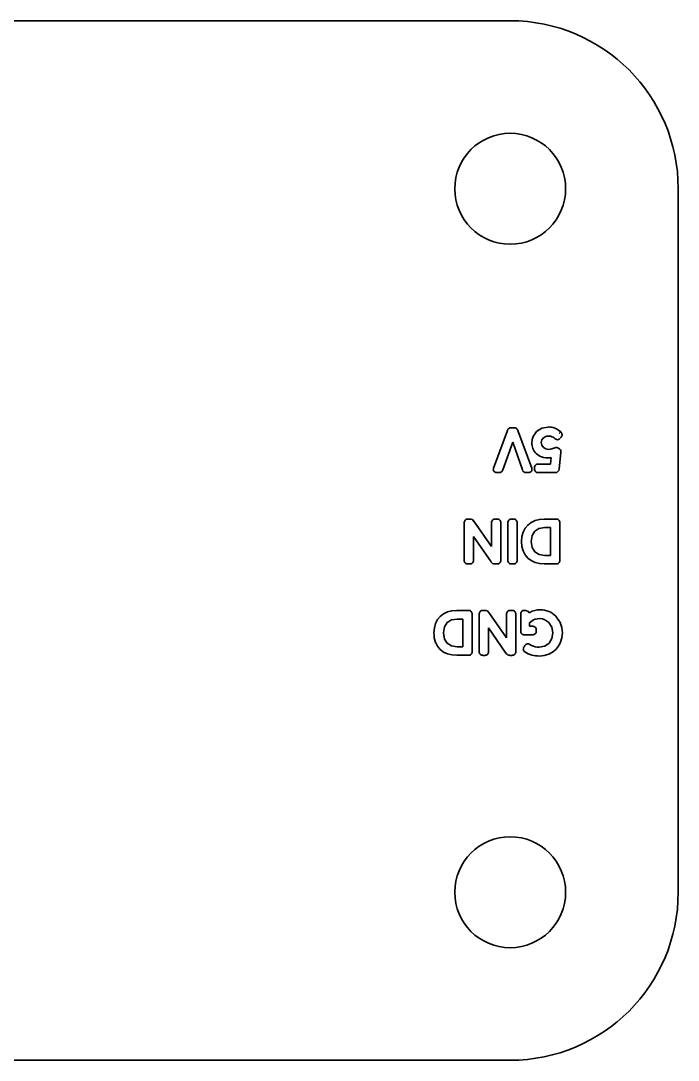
# Model space of a CAD drawing. Extents: x 241 to 1434, y 190 to 710.
# Drawn here: x 722.12 to 741.68, y 405.03 to 435.97 of the extents above; entities that cross this region are included whole.
import ezdxf

# ---------------------------------------------------------------- set-up
doc = ezdxf.new("R2010")
doc.units = 0

msp = doc.modelspace()

# ---------------------------------------------------------------- linework, layer by layer
at = {"color": 7, "lineweight": 35}
for p, q in [((452.315, 435.97), (736.685, 435.97)), ((452.315, 435.97), (736.685, 435.97)), ((741.685, 410.03), (741.685, 430.97)), ((741.685, 410.03), (741.685, 430.97)), ((736.685, 405.03), (452.315, 405.03)), ((736.685, 405.03), (452.315, 405.03))]:
    msp.add_line(p, q, dxfattribs=at)
at = {"color": 7, "lineweight": 35, "ltscale": 0.029796}
msp.add_line((736.601, 423.776), (736.19, 422.657), dxfattribs=at)
msp.add_line((736.601, 423.776), (736.19, 422.657), dxfattribs=at)
at = {"color": 7, "lineweight": 35, "ltscale": 0.00208}
msp.add_line((736.798, 423.857), (736.715, 423.857), dxfattribs=at)
msp.add_line((736.798, 423.857), (736.715, 423.857), dxfattribs=at)
at = {"color": 7, "lineweight": 35, "ltscale": 0.029863}
msp.add_line((737.326, 422.656), (736.914, 423.777), dxfattribs=at)
msp.add_line((737.326, 422.656), (736.914, 423.777), dxfattribs=at)
at = {"color": 7, "lineweight": 35, "ltscale": 0.000996174}
msp.add_line((738.177, 423.545), (738.199, 423.578), dxfattribs=at)
msp.add_line((738.177, 423.545), (738.199, 423.578), dxfattribs=at)
at = {"color": 7, "lineweight": 35, "ltscale": 0.021793}
msp.add_line((736.467, 422.602), (736.759, 423.424), dxfattribs=at)
msp.add_line((736.467, 422.602), (736.759, 423.424), dxfattribs=at)
at = {"color": 7, "lineweight": 35, "ltscale": 0.021753}
msp.add_line((736.759, 423.424), (737.047, 422.603), dxfattribs=at)
msp.add_line((736.759, 423.424), (737.047, 422.603), dxfattribs=at)
at = {"color": 7, "lineweight": 35, "ltscale": 0.001682}
msp.add_line((737.983, 423.251), (737.921, 423.225), dxfattribs=at)
msp.add_line((737.983, 423.251), (737.921, 423.225), dxfattribs=at)
at = {"color": 7, "lineweight": 35, "ltscale": 0.00043438}
msp.add_line((738.117, 423.251), (738.101, 423.257), dxfattribs=at)
msp.add_line((738.117, 423.251), (738.101, 423.257), dxfattribs=at)
at = {"color": 7, "lineweight": 35, "ltscale": 0.000599469}
msp.add_line((737.885, 422.965), (737.908, 422.97), dxfattribs=at)
msp.add_line((737.885, 422.965), (737.908, 422.97), dxfattribs=at)
at = {"color": 7, "lineweight": 35, "ltscale": 0.004855}
msp.add_line((737.908, 422.97), (737.886, 422.777), dxfattribs=at)
msp.add_line((737.908, 422.97), (737.886, 422.777), dxfattribs=at)
at = {"color": 7, "lineweight": 35, "ltscale": 0.012717}
msp.add_line((738.141, 422.623), (738.194, 423.128), dxfattribs=at)
msp.add_line((738.141, 422.623), (738.194, 423.128), dxfattribs=at)
at = {"color": 7, "lineweight": 35, "ltscale": 0.000882721}
for p, q in [((737.41, 422.666), (737.41, 422.631)), ((737.41, 422.666), (737.41, 422.631)), ((737.46, 417.804), (737.46, 417.84)), ((737.46, 417.804), (737.46, 417.84))]:
    msp.add_line(p, q, dxfattribs=at)
at = {"color": 7, "lineweight": 35, "ltscale": 0.009138}
msp.add_line((737.886, 422.777), (737.521, 422.777), dxfattribs=at)
msp.add_line((737.886, 422.777), (737.521, 422.777), dxfattribs=at)
at = {"color": 7, "lineweight": 35, "ltscale": 0.001607}
msp.add_line((736.288, 422.52), (736.352, 422.52), dxfattribs=at)
msp.add_line((736.288, 422.52), (736.352, 422.52), dxfattribs=at)
at = {"color": 7, "lineweight": 35, "ltscale": 0.001657}
for p, q in [((737.162, 422.52), (737.229, 422.52)), ((737.162, 422.52), (737.229, 422.52)), ((735.492, 421.138), (735.426, 421.138)), ((735.492, 421.138), (735.426, 421.138))]:
    msp.add_line(p, q, dxfattribs=at)
at = {"color": 7, "lineweight": 35, "ltscale": 0.012726}
msp.add_line((737.521, 422.521), (738.03, 422.521), dxfattribs=at)
msp.add_line((737.521, 422.521), (738.03, 422.521), dxfattribs=at)
at = {"color": 7, "lineweight": 35, "ltscale": 0.00139}
msp.add_line((736.295, 421.138), (736.239, 421.138), dxfattribs=at)
msp.add_line((736.295, 421.138), (736.239, 421.138), dxfattribs=at)
at = {"color": 7, "lineweight": 35, "ltscale": 0.001373}
for p, q in [((736.779, 421.138), (736.724, 421.138)), ((736.779, 421.138), (736.724, 421.138)), ((736.724, 419.801), (736.779, 419.801)), ((736.724, 419.801), (736.779, 419.801))]:
    msp.add_line(p, q, dxfattribs=at)
at = {"color": 7, "lineweight": 35, "ltscale": 0.008765}
for p, q in [((738.051, 421.138), (737.7, 421.138)), ((738.051, 421.138), (737.7, 421.138)), ((737.7, 419.801), (738.051, 419.801)), ((737.7, 419.801), (738.051, 419.801))]:
    msp.add_line(p, q, dxfattribs=at)
at = {"color": 7, "lineweight": 35, "ltscale": 0.027901}
msp.add_line((735.316, 421.027), (735.316, 419.911), dxfattribs=at)
msp.add_line((735.316, 421.027), (735.316, 419.911), dxfattribs=at)
at = {"color": 7, "lineweight": 35, "ltscale": 0.02287}
msp.add_line((736.128, 420.319), (735.607, 421.071), dxfattribs=at)
msp.add_line((736.128, 420.319), (735.607, 421.071), dxfattribs=at)
at = {"color": 7, "lineweight": 35, "ltscale": 0.017721}
for p, q in [((736.128, 421.028), (736.128, 420.319)), ((736.128, 421.028), (736.128, 420.319)), ((736.038, 417.192), (736.038, 417.901)), ((736.038, 417.192), (736.038, 417.901))]:
    msp.add_line(p, q, dxfattribs=at)
at = {"color": 7, "lineweight": 35, "ltscale": 0.027914}
for p, q in [((736.405, 419.911), (736.405, 421.028)), ((736.405, 419.911), (736.405, 421.028)), ((736.851, 417.192), (736.851, 418.309)), ((736.851, 417.192), (736.851, 418.309))]:
    msp.add_line(p, q, dxfattribs=at)
at = {"color": 7, "lineweight": 35, "ltscale": 0.027905}
for p, q in [((736.613, 421.028), (736.613, 419.911)), ((736.613, 421.028), (736.613, 419.911)), ((736.89, 419.911), (736.89, 421.028)), ((736.89, 419.911), (736.89, 421.028)), ((738.161, 419.911), (738.161, 421.028)), ((738.161, 419.911), (738.161, 421.028)), ((735.554, 417.193), (735.554, 418.309)), ((735.554, 417.193), (735.554, 418.309)), ((735.762, 418.308), (735.762, 417.192)), ((735.762, 418.308), (735.762, 417.192))]:
    msp.add_line(p, q, dxfattribs=at)
at = {"color": 7, "lineweight": 35, "ltscale": 0.004298}
for p, q in [((737.712, 420.882), (737.884, 420.882)), ((737.712, 420.882), (737.884, 420.882)), ((737.884, 420.056), (737.712, 420.056)), ((737.884, 420.056), (737.712, 420.056))]:
    msp.add_line(p, q, dxfattribs=at)
at = {"color": 7, "lineweight": 35, "ltscale": 0.02064}
msp.add_line((737.884, 420.882), (737.884, 420.056), dxfattribs=at)
msp.add_line((737.884, 420.882), (737.884, 420.056), dxfattribs=at)
at = {"color": 7, "lineweight": 35, "ltscale": 0.023019}
msp.add_line((735.592, 420.621), (736.114, 419.863), dxfattribs=at)
msp.add_line((735.592, 420.621), (736.114, 419.863), dxfattribs=at)
at = {"color": 7, "lineweight": 35, "ltscale": 0.01776}
msp.add_line((735.592, 419.911), (735.592, 420.621), dxfattribs=at)
msp.add_line((735.592, 419.911), (735.592, 420.621), dxfattribs=at)
at = {"color": 7, "lineweight": 35, "ltscale": 0.001395}
msp.add_line((735.426, 419.801), (735.482, 419.801), dxfattribs=at)
msp.add_line((735.426, 419.801), (735.482, 419.801), dxfattribs=at)
at = {"color": 7, "lineweight": 35, "ltscale": 0.001659}
for p, q in [((736.228, 419.801), (736.295, 419.801)), ((736.228, 419.801), (736.295, 419.801)), ((735.938, 418.418), (735.872, 418.418)), ((735.938, 418.418), (735.872, 418.418)), ((736.675, 417.081), (736.741, 417.081)), ((736.675, 417.081), (736.741, 417.081))]:
    msp.add_line(p, q, dxfattribs=at)
at = {"color": 7, "lineweight": 35, "ltscale": 0.008751}
for p, q in [((735.443, 418.419), (735.093, 418.419)), ((735.443, 418.419), (735.093, 418.419)), ((735.093, 417.082), (735.443, 417.082)), ((735.093, 417.082), (735.443, 417.082))]:
    msp.add_line(p, q, dxfattribs=at)
at = {"color": 7, "lineweight": 35, "ltscale": 0.022877}
msp.add_line((736.575, 417.601), (736.053, 418.353), dxfattribs=at)
msp.add_line((736.575, 417.601), (736.053, 418.353), dxfattribs=at)
at = {"color": 7, "lineweight": 35, "ltscale": 0.017695}
msp.add_line((736.575, 418.309), (736.575, 417.601), dxfattribs=at)
msp.add_line((736.575, 418.309), (736.575, 417.601), dxfattribs=at)
at = {"color": 7, "lineweight": 35, "ltscale": 0.001392}
for p, q in [((736.741, 418.419), (736.685, 418.419)), ((736.741, 418.419), (736.685, 418.419)), ((735.872, 417.081), (735.928, 417.081)), ((735.872, 417.081), (735.928, 417.081))]:
    msp.add_line(p, q, dxfattribs=at)
at = {"color": 7, "lineweight": 35, "ltscale": 0.012614}
msp.add_line((736.997, 418.309), (736.997, 417.804), dxfattribs=at)
msp.add_line((736.997, 418.309), (736.997, 417.804), dxfattribs=at)
at = {"color": 7, "lineweight": 35, "ltscale": 0.000810242}
msp.add_line((737.14, 418.419), (737.107, 418.419), dxfattribs=at)
msp.add_line((737.14, 418.419), (737.107, 418.419), dxfattribs=at)
at = {"color": 7, "lineweight": 35, "ltscale": 0.000623994}
msp.add_line((737.269, 418.356), (737.248, 418.343), dxfattribs=at)
msp.add_line((737.269, 418.356), (737.248, 418.343), dxfattribs=at)
at = {"color": 7, "lineweight": 35, "ltscale": 0.004312}
for p, q in [((735.104, 418.162), (735.277, 418.162)), ((735.104, 418.162), (735.277, 418.162)), ((735.277, 417.337), (735.104, 417.337)), ((735.277, 417.337), (735.104, 417.337))]:
    msp.add_line(p, q, dxfattribs=at)
at = {"color": 7, "lineweight": 35, "ltscale": 0.020623}
msp.add_line((735.277, 418.162), (735.277, 417.337), dxfattribs=at)
msp.add_line((735.277, 418.162), (735.277, 417.337), dxfattribs=at)
at = {"color": 7, "lineweight": 35, "ltscale": 0.002493}
msp.add_line((737.26, 417.95), (737.26, 418.049), dxfattribs=at)
msp.add_line((737.26, 417.95), (737.26, 418.049), dxfattribs=at)
at = {"color": 7, "lineweight": 35, "ltscale": 0.022993}
msp.add_line((736.038, 417.901), (736.56, 417.144), dxfattribs=at)
msp.add_line((736.038, 417.901), (736.56, 417.144), dxfattribs=at)
at = {"color": 7, "lineweight": 35, "ltscale": 0.00605}
msp.add_line((737.107, 417.694), (737.349, 417.694), dxfattribs=at)
msp.add_line((737.107, 417.694), (737.349, 417.694), dxfattribs=at)
at = {"color": 7, "lineweight": 35, "ltscale": 0.002243}
msp.add_line((737.349, 417.95), (737.26, 417.95), dxfattribs=at)
msp.add_line((737.349, 417.95), (737.26, 417.95), dxfattribs=at)
at = {"color": 7, "lineweight": 35, "ltscale": 0.001098}
msp.add_line((737.122, 417.373), (737.097, 417.337), dxfattribs=at)
msp.add_line((737.122, 417.373), (737.097, 417.337), dxfattribs=at)
at = {"color": 7, "lineweight": 35, "ltscale": 0.001434}
msp.add_line((737.321, 417.378), (737.271, 417.406), dxfattribs=at)
msp.add_line((737.321, 417.378), (737.271, 417.406), dxfattribs=at)
at = {"color": 7, "lineweight": 35}
for points in [[(737.817, 423.878), (737.625, 423.844), (737.469, 423.745), (737.366, 423.597), (737.338, 423.507), (737.328, 423.411)], [(737.817, 423.878), (737.625, 423.844), (737.469, 423.745), (737.366, 423.597), (737.338, 423.507), (737.328, 423.411)], [(737.745, 423.228), (737.674, 423.27), (737.627, 423.333), (737.609, 423.413), (737.627, 423.492), (737.673, 423.555), (737.742, 423.595)], [(737.745, 423.228), (737.674, 423.27), (737.627, 423.333), (737.609, 423.413), (737.627, 423.492), (737.673, 423.555), (737.742, 423.595)], [(738.189, 423.733), (738.156, 423.693), (738.188, 423.735)], [(738.189, 423.733), (738.156, 423.693), (738.188, 423.735)], [(738.023, 423.527), (738.064, 423.505), (738.104, 423.5), (738.143, 423.514), (738.177, 423.545)], [(738.023, 423.527), (738.064, 423.505), (738.104, 423.5), (738.143, 423.514), (738.177, 423.545)], [(737.7, 421.138), (737.556, 421.127), (737.425, 421.093), (737.309, 421.037), (737.21, 420.961), (737.13, 420.865), (737.071, 420.749), (737.035, 420.617), (737.023, 420.468)], [(737.7, 421.138), (737.556, 421.127), (737.425, 421.093), (737.309, 421.037), (737.21, 420.961), (737.13, 420.865), (737.071, 420.749), (737.035, 420.617), (737.023, 420.468)], [(737.306, 420.467), (737.336, 420.65), (737.416, 420.777), (737.541, 420.855), (737.712, 420.882)], [(737.306, 420.467), (737.336, 420.65), (737.416, 420.777), (737.541, 420.855), (737.712, 420.882)], [(737.023, 420.468), (737.035, 420.319), (737.071, 420.188), (737.13, 420.073), (737.21, 419.976)], [(737.023, 420.468), (737.035, 420.319), (737.071, 420.188), (737.13, 420.073), (737.21, 419.976)], [(737.712, 420.056), (737.543, 420.083), (737.418, 420.16), (737.336, 420.287), (737.306, 420.467)], [(737.712, 420.056), (737.543, 420.083), (737.418, 420.16), (737.336, 420.287), (737.306, 420.467)], [(737.21, 419.976), (737.309, 419.9), (737.426, 419.845), (737.556, 419.812), (737.7, 419.801)], [(737.21, 419.976), (737.309, 419.9), (737.426, 419.845), (737.556, 419.812), (737.7, 419.801)], [(735.093, 418.419), (734.948, 418.407), (734.818, 418.374), (734.702, 418.318), (734.603, 418.242), (734.522, 418.145), (734.464, 418.029), (734.428, 417.897), (734.416, 417.748)], [(735.093, 418.419), (734.948, 418.407), (734.818, 418.374), (734.702, 418.318), (734.603, 418.242), (734.522, 418.145), (734.464, 418.029), (734.428, 417.897), (734.416, 417.748)], [(737.248, 418.343), (737.211, 418.398), (737.14, 418.419)], [(737.248, 418.343), (737.211, 418.398), (737.14, 418.419)], [(734.699, 417.748), (734.728, 417.931), (734.808, 418.058), (734.934, 418.135), (735.104, 418.162)], [(734.699, 417.748), (734.728, 417.931), (734.808, 418.058), (734.934, 418.135), (735.104, 418.162)], [(737.715, 418.143), (737.839, 418.057), (737.924, 417.921), (737.955, 417.747), (737.926, 417.579), (737.845, 417.447), (737.718, 417.358), (737.549, 417.325)], [(737.715, 418.143), (737.839, 418.057), (737.924, 417.921), (737.955, 417.747), (737.926, 417.579), (737.845, 417.447), (737.718, 417.358), (737.549, 417.325)], [(738.238, 417.754), (738.222, 417.909), (738.172, 418.062), (738.045, 418.246)], [(738.238, 417.754), (738.222, 417.909), (738.172, 418.062), (738.045, 418.246)], [(735.104, 417.337), (734.935, 417.364), (734.81, 417.441), (734.729, 417.568), (734.699, 417.748)], [(735.104, 417.337), (734.935, 417.364), (734.81, 417.441), (734.729, 417.568), (734.699, 417.748)], [(737.557, 417.061), (737.7, 417.074), (737.83, 417.113), (737.945, 417.176), (738.042, 417.255), (738.117, 417.345), (738.171, 417.443), (738.222, 417.6), (738.238, 417.754)], [(737.557, 417.061), (737.7, 417.074), (737.83, 417.113), (737.945, 417.176), (738.042, 417.255), (738.117, 417.345), (738.171, 417.443), (738.222, 417.6), (738.238, 417.754)], [(734.464, 417.469), (734.522, 417.354), (734.602, 417.257), (734.702, 417.181), (734.819, 417.126), (734.95, 417.093), (735.093, 417.082)], [(734.464, 417.469), (734.522, 417.354), (734.602, 417.257), (734.702, 417.181), (734.819, 417.126), (734.95, 417.093), (735.093, 417.082)], [(737.271, 417.406), (737.227, 417.422), (737.187, 417.421), (737.151, 417.405), (737.122, 417.373)], [(737.271, 417.406), (737.227, 417.422), (737.187, 417.421), (737.151, 417.405), (737.122, 417.373)]]:
    msp.add_lwpolyline(points, dxfattribs=at)
for centre in [(736.685, 430.97), (736.685, 430.97), (736.685, 410.03), (736.685, 410.03)]:
    msp.add_circle(centre, 1.65, dxfattribs=at)
for centre, radius, start, end in [((736.685, 430.97), 5, 360, 90), ((736.685, 430.97), 5, 360, 90), ((737.823, 423.345), 0.534, 46.9157, 90.5865), ((737.823, 423.345), 0.534, 46.9157, 90.5865), ((736.711, 423.743), 0.115, 87.6691, 163.1084), ((736.711, 423.743), 0.115, 87.6691, 163.1084), ((736.801, 423.738), 0.12, 19.3027, 91.1505), ((736.801, 423.738), 0.12, 19.3027, 91.1505), ((737.831, 423.316), 0.293, 78.1996, 107.7665), ((737.831, 423.316), 0.293, 78.1996, 107.7665), ((737.824, 423.335), 0.275, 43.9446, 75.9732), ((737.824, 423.335), 0.275, 43.9446, 75.9732), ((738.126, 423.65), 0.104, 3.6546, 52.9219), ((738.126, 423.65), 0.104, 3.6546, 52.9219), ((738.123, 423.654), 0.107, 314.9733, 1.5042), ((738.123, 423.654), 0.107, 314.9733, 1.5042), ((737.768, 423.405), 0.44, 179.1197, 225.6612), ((737.768, 423.405), 0.44, 179.1197, 225.6612), ((738.051, 423.099), 0.166, 72.516, 114.0169), ((738.051, 423.099), 0.166, 72.516, 114.0169), ((738.082, 423.143), 0.113, 352.6524, 71.7585), ((738.082, 423.143), 0.113, 352.6524, 71.7585), ((737.777, 423.413), 0.452, 225.6366, 248.8472), ((737.777, 423.413), 0.452, 225.6366, 248.8472), ((737.797, 423.447), 0.491, 248.0101, 280.3016), ((737.797, 423.447), 0.491, 248.0101, 280.3016), ((737.838, 423.501), 0.288, 251.263, 286.8563), ((737.838, 423.501), 0.288, 251.263, 286.8563), ((736.284, 422.616), 0.101, 156.3672, 212.3304), ((736.284, 422.616), 0.101, 156.3672, 212.3304), ((737.231, 422.616), 0.102, 327.6007, 22.8423), ((737.231, 422.616), 0.102, 327.6007, 22.8423), ((737.512, 422.675), 0.101, 84.8524, 185.044), ((737.512, 422.675), 0.101, 84.8524, 185.044), ((736.28, 422.622), 0.102, 216.3625, 274.36), ((736.28, 422.622), 0.102, 216.3625, 274.36), ((736.357, 422.635), 0.115, 267.7496, 343.331), ((736.357, 422.635), 0.115, 267.7496, 343.331), ((737.158, 422.636), 0.116, 196.7794, 271.887), ((737.158, 422.636), 0.116, 196.7794, 271.887), ((737.236, 422.623), 0.102, 265.8424, 323.027), ((737.236, 422.623), 0.102, 265.8424, 323.027), ((737.511, 422.622), 0.101, 175.122, 275.294), ((737.511, 422.622), 0.101, 175.122, 275.294), ((738.037, 422.625), 0.103, 265.9284, 358.9258), ((738.037, 422.625), 0.103, 265.9284, 358.9258), ((735.418, 421.035), 0.102, 85.7317, 184.4758), ((735.418, 421.035), 0.102, 85.7317, 184.4758), ((735.498, 421.014), 0.123, 27.3422, 92.7052), ((735.498, 421.014), 0.123, 27.3422, 92.7052), ((736.231, 421.035), 0.102, 85.43, 184.2577), ((736.231, 421.035), 0.102, 85.43, 184.2577), ((736.304, 421.037), 0.101, 354.8702, 95.0258), ((736.304, 421.037), 0.101, 354.8702, 95.0258), ((736.716, 421.035), 0.102, 85.43, 184.2577), ((736.716, 421.035), 0.102, 85.43, 184.2577), ((736.787, 421.035), 0.102, 355.7733, 94.5384), ((736.787, 421.035), 0.102, 355.7733, 94.5384), ((738.058, 421.036), 0.102, 355.5998, 94.2964), ((738.058, 421.036), 0.102, 355.5998, 94.2964), ((735.418, 419.903), 0.102, 175.6755, 274.3245), ((735.418, 419.903), 0.102, 175.6755, 274.3245), ((735.49, 419.904), 0.102, 265.4024, 4.1813), ((735.49, 419.904), 0.102, 265.4024, 4.1813), ((736.225, 419.932), 0.131, 211.8971, 271.4669), ((736.225, 419.932), 0.131, 211.8971, 271.4669), ((736.304, 419.902), 0.101, 264.9454, 5.0546), ((736.304, 419.902), 0.101, 264.9454, 5.0546), ((736.716, 419.904), 0.102, 175.8494, 274.566), ((736.716, 419.904), 0.102, 175.8494, 274.566), ((736.787, 419.904), 0.102, 265.4024, 4.1813), ((736.787, 419.904), 0.102, 265.4024, 4.1813), ((738.058, 419.904), 0.102, 265.6755, 4.3245), ((738.058, 419.904), 0.102, 265.6755, 4.3245), ((735.451, 418.316), 0.102, 355.837, 94.5802), ((735.451, 418.316), 0.102, 355.837, 94.5802), ((735.863, 418.317), 0.101, 84.8554, 185.0395), ((735.863, 418.317), 0.101, 84.8554, 185.0395), ((735.944, 418.294), 0.124, 28.223, 92.6589), ((735.944, 418.294), 0.124, 28.223, 92.6589), ((736.677, 418.316), 0.102, 85.3129, 184.1655), ((736.677, 418.316), 0.102, 85.3129, 184.1655), ((736.749, 418.316), 0.102, 355.6911, 94.4141), ((736.749, 418.316), 0.102, 355.6911, 94.4141), ((737.099, 418.316), 0.102, 85.3129, 184.1655), ((737.099, 418.316), 0.102, 85.3129, 184.1655), ((737.571, 417.853), 0.586, 89.1337, 120.9246), ((737.571, 417.853), 0.586, 89.1337, 120.9246), ((737.585, 417.795), 0.644, 44.3872, 90.4871), ((737.585, 417.795), 0.644, 44.3872, 90.4871), ((737.554, 417.764), 0.41, 108.1173, 135.8954), ((737.554, 417.764), 0.41, 108.1173, 135.8954), ((737.555, 417.756), 0.419, 67.6473, 107.9631), ((737.555, 417.756), 0.419, 67.6473, 107.9631), ((735.184, 417.734), 0.768, 178.9423, 200.2025), ((735.184, 417.734), 0.768, 178.9423, 200.2025), ((737.098, 417.796), 0.101, 175.122, 275.294), ((737.098, 417.796), 0.101, 175.122, 275.294), ((737.358, 417.847), 0.102, 355.8494, 94.566), ((737.358, 417.847), 0.102, 355.8494, 94.566), ((737.359, 417.796), 0.101, 264.706, 4.878), ((737.359, 417.796), 0.101, 264.706, 4.878), ((737.543, 417.823), 0.498, 243.41, 270.6767), ((737.543, 417.823), 0.498, 243.41, 270.6767), ((735.451, 417.185), 0.102, 265.6818, 4.4215), ((735.451, 417.185), 0.102, 265.6818, 4.4215), ((735.863, 417.183), 0.101, 174.706, 274.878), ((735.863, 417.183), 0.101, 174.706, 274.878), ((735.936, 417.184), 0.103, 265.6063, 4.3937), ((735.936, 417.184), 0.103, 265.6063, 4.3937), ((736.672, 417.213), 0.131, 211.7225, 271.1521), ((736.672, 417.213), 0.131, 211.7225, 271.1521), ((736.748, 417.184), 0.102, 265.8494, 4.566), ((736.748, 417.184), 0.102, 265.8494, 4.566), ((737.178, 417.273), 0.103, 141.395, 237.2007), ((737.178, 417.273), 0.103, 141.395, 237.2007), ((737.549, 417.859), 0.798, 237.6015, 270.6065), ((737.549, 417.859), 0.798, 237.6015, 270.6065), ((736.685, 410.03), 5, 270, 360), ((736.685, 410.03), 5, 270, 360)]:
    msp.add_arc(centre, radius, start, end, dxfattribs=at)

doc.saveas('drawing.dxf')
